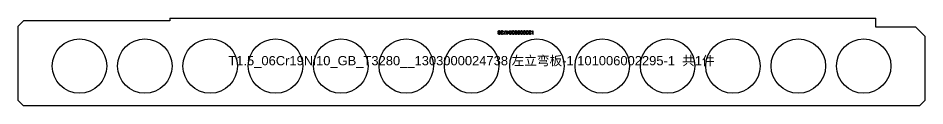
# Model space of a CAD drawing. Extents: x -16 to 22649, y -4599 to 814.
# Drawn here: x 128.1 to 627.6, y -3032.8 to -2984.3 of the extents above; entities that cross this region are included whole.
import ezdxf

# ---------------------------------------------------------------- set-up
doc = ezdxf.new("R2010")
doc.units = 0
doc.header["$MEASUREMENT"] = 0
doc.linetypes.add('CENTERX2', pattern=[20.32, 12.7, -2.54, 2.54, -2.54])
doc.layers.get('0').update_dxf_attribs({"linetype": 'CONTINUOUS'})
for name, color, linetype in [('1', 6, 'CENTERX2'), ('S1', 7, 'CONTINUOUS'), ('SLD-0', 7, 'CONTINUOUS')]:
    doc.layers.add(name, color=color, linetype=linetype)
doc.styles.get("Standard").update_dxf_attribs({"font": 'arial.ttf'})

# ---------------------------------------------------------------- blocks, each defined once
blk = doc.blocks.new('1303000024738_左立弯板-1_10100')
at = {"layer": '1', "color": 6, "linetype": 'CONTINUOUS', "flags": 128}
for points in [[(14.97, 16.16), (14.92, 16.19), (14.88, 16.22), (14.84, 16.24), (14.8, 16.27), (14.76, 16.3), (14.73, 16.33), (14.7, 16.36), (14.68, 16.4), (14.66, 16.43), (14.64, 16.47), (14.62, 16.5), (14.61, 16.54), (14.6, 16.58), (14.59, 16.61), (14.59, 16.65), (14.59, 16.7), (14.59, 16.7), (14.59, 16.75), (14.6, 16.81), (14.61, 16.86), (14.62, 16.92), (14.64, 16.97), (14.67, 17.02), (14.7, 17.06), (14.74, 17.11), (14.74, 17.11), (14.79, 17.16), (14.84, 17.21), (14.9, 17.24), (14.96, 17.27), (15.03, 17.3), (15.11, 17.32), (15.18, 17.33), (15.27, 17.33), (15.27, 17.33), (15.35, 17.33), (15.42, 17.32), (15.49, 17.3), (15.56, 17.28), (15.62, 17.25), (15.68, 17.22), (15.73, 17.18), (15.77, 17.14), (15.81, 17.09), (15.85, 17.04), (15.88, 16.99), (15.9, 16.93), (15.92, 16.88), (15.93, 16.83), (15.94, 16.77), (15.94, 16.71), (15.94, 16.71), (15.94, 16.67), (15.94, 16.63), (15.93, 16.59), (15.92, 16.55), (15.91, 16.51), (15.89, 16.48), (15.87, 16.44), (15.85, 16.41), (15.83, 16.37), (15.8, 16.34), (15.77, 16.31), (15.73, 16.28), (15.69, 16.25), (15.65, 16.22), (15.6, 16.19), (15.55, 16.16), (15.55, 16.16), (15.62, 16.12), (15.68, 16.08), (15.73, 16.03), (15.77, 15.98), (15.8, 15.92), (15.82, 15.86), (15.84, 15.8), (15.84, 15.74), (15.84, 15.74), (15.84, 15.68), (15.82, 15.61), (15.8, 15.55), (15.76, 15.49), (15.72, 15.43), (15.67, 15.38), (15.62, 15.34), (15.55, 15.3), (15.48, 15.27), (15.41, 15.24), (15.33, 15.23), (15.26, 15.23), (15.26, 15.23), (15.18, 15.23), (15.11, 15.24), (15.04, 15.27), (14.97, 15.3), (14.91, 15.34), (14.85, 15.38), (14.8, 15.43), (14.76, 15.49), (14.73, 15.55), (14.71, 15.61), (14.69, 15.68), (14.69, 15.75), (14.69, 15.75), (14.69, 15.81), (14.71, 15.87), (14.73, 15.93), (14.76, 15.98), (14.8, 16.03), (14.85, 16.08), (14.91, 16.12), (14.97, 16.16)], [(15.25, 16.28), (15.31, 16.28), (15.36, 16.29), (15.41, 16.3), (15.45, 16.31), (15.5, 16.33), (15.54, 16.35), (15.58, 16.38), (15.62, 16.41), (15.65, 16.44), (15.68, 16.48), (15.71, 16.52), (15.73, 16.55), (15.74, 16.59), (15.76, 16.63), (15.76, 16.67), (15.76, 16.72), (15.76, 16.72), (15.76, 16.77), (15.75, 16.82), (15.73, 16.87), (15.7, 16.92), (15.67, 16.97), (15.63, 17.01), (15.58, 17.04), (15.53, 17.07), (15.47, 17.09), (15.41, 17.11), (15.34, 17.12), (15.27, 17.12), (15.27, 17.12), (15.21, 17.12), (15.16, 17.12), (15.11, 17.11), (15.06, 17.09), (15.02, 17.07), (14.97, 17.05), (14.94, 17.03), (14.9, 17), (14.87, 16.96), (14.84, 16.93), (14.82, 16.89), (14.8, 16.86), (14.78, 16.82), (14.77, 16.78), (14.77, 16.74), (14.76, 16.7), (14.76, 16.7), (14.77, 16.66), (14.77, 16.62), (14.79, 16.58), (14.8, 16.54), (14.82, 16.51), (14.85, 16.47), (14.87, 16.44), (14.91, 16.41), (14.95, 16.38), (14.98, 16.35), (15.02, 16.33), (15.07, 16.31), (15.11, 16.3), (15.16, 16.29), (15.2, 16.28), (15.25, 16.28)], [(15.27, 15.43), (15.31, 15.43), (15.35, 15.44), (15.39, 15.44), (15.42, 15.45), (15.46, 15.47), (15.49, 15.48), (15.52, 15.5), (15.55, 15.52), (15.58, 15.55), (15.6, 15.57), (15.62, 15.6), (15.63, 15.62), (15.65, 15.65), (15.66, 15.68), (15.66, 15.71), (15.66, 15.74), (15.66, 15.74), (15.66, 15.77), (15.65, 15.8), (15.65, 15.83), (15.63, 15.86), (15.62, 15.89), (15.59, 15.92), (15.57, 15.94), (15.54, 15.97), (15.51, 15.99), (15.48, 16.02), (15.44, 16.03), (15.41, 16.05), (15.37, 16.06), (15.34, 16.07), (15.3, 16.07), (15.26, 16.07), (15.26, 16.07), (15.21, 16.07), (15.16, 16.06), (15.11, 16.05), (15.06, 16.03), (15.02, 16), (14.98, 15.97), (14.95, 15.94), (14.92, 15.9), (14.9, 15.86), (14.88, 15.82), (14.87, 15.78), (14.87, 15.74), (14.87, 15.74), (14.87, 15.71), (14.87, 15.68), (14.88, 15.66), (14.89, 15.63), (14.91, 15.6), (14.92, 15.58), (14.95, 15.55), (14.97, 15.53), (15, 15.51), (15.03, 15.49), (15.06, 15.47), (15.09, 15.46), (15.13, 15.45), (15.17, 15.44), (15.22, 15.43), (15.27, 15.43)], [(17.23, 15.74), (17.41, 15.74), (17.41, 15.74), (17.39, 15.68), (17.37, 15.62), (17.35, 15.57), (17.32, 15.52), (17.3, 15.48), (17.26, 15.43), (17.23, 15.39), (17.19, 15.36), (17.15, 15.33), (17.11, 15.3), (17.06, 15.28), (17.01, 15.26), (16.97, 15.25), (16.92, 15.24), (16.86, 15.23), (16.81, 15.23), (16.81, 15.23), (16.73, 15.23), (16.66, 15.24), (16.58, 15.27), (16.51, 15.3), (16.45, 15.34), (16.39, 15.38), (16.34, 15.43), (16.3, 15.49), (16.27, 15.55), (16.25, 15.62), (16.23, 15.68), (16.23, 15.75), (16.23, 15.75), (16.23, 15.81), (16.24, 15.87), (16.26, 15.93), (16.29, 15.98), (16.32, 16.03), (16.36, 16.08), (16.41, 16.12), (16.46, 16.16), (16.46, 16.16), (16.4, 16.19), (16.34, 16.23), (16.29, 16.28), (16.24, 16.33), (16.24, 16.33), (16.22, 16.37), (16.19, 16.41), (16.17, 16.45), (16.15, 16.5), (16.14, 16.54), (16.13, 16.59), (16.13, 16.64), (16.12, 16.68), (16.12, 16.68), (16.13, 16.77), (16.15, 16.85), (16.18, 16.93), (16.22, 17.01), (16.26, 17.08), (16.32, 17.14), (16.39, 17.2), (16.46, 17.25), (16.54, 17.28), (16.63, 17.31), (16.72, 17.32), (16.82, 17.33), (16.82, 17.33), (16.88, 17.33), (16.94, 17.32), (17, 17.31), (17.06, 17.29), (17.11, 17.27), (17.16, 17.25), (17.21, 17.21), (17.25, 17.18), (17.3, 17.14), (17.33, 17.1), (17.37, 17.05), (17.4, 16.99), (17.43, 16.94), (17.45, 16.88), (17.47, 16.81), (17.48, 16.74), (17.48, 16.74), (17.3, 16.74), (17.3, 16.74), (17.29, 16.79), (17.27, 16.83), (17.26, 16.87), (17.24, 16.9), (17.22, 16.94), (17.19, 16.97), (17.17, 16.99), (17.15, 17.02), (17.15, 17.02), (17.11, 17.04), (17.08, 17.06), (17.04, 17.08), (17, 17.1), (16.95, 17.11), (16.91, 17.12), (16.86, 17.12), (16.81, 17.12), (16.81, 17.12), (16.76, 17.12), (16.7, 17.12), (16.65, 17.11), (16.61, 17.09), (16.56, 17.07), (16.52, 17.05), (16.48, 17.03), (16.44, 17), (16.41, 16.97), (16.38, 16.93), (16.36, 16.9), (16.34, 16.86), (16.32, 16.82), (16.31, 16.78), (16.31, 16.74), (16.3, 16.7), (16.3, 16.7), (16.31, 16.65), (16.32, 16.59), (16.34, 16.54), (16.37, 16.49), (16.41, 16.44), (16.45, 16.4), (16.5, 16.37), (16.56, 16.34), (16.59, 16.33), (16.62, 16.32), (16.66, 16.31), (16.71, 16.3), (16.75, 16.29), (16.8, 16.29), (16.86, 16.28), (16.92, 16.28), (16.92, 16.28), (16.92, 16.07), (16.92, 16.07), (16.84, 16.07), (16.77, 16.06), (16.71, 16.05), (16.64, 16.03), (16.59, 16), (16.54, 15.97), (16.49, 15.94), (16.46, 15.91), (16.44, 15.87), (16.42, 15.83), (16.41, 15.79), (16.41, 15.75), (16.41, 15.75), (16.41, 15.71), (16.41, 15.68), (16.42, 15.65), (16.43, 15.63), (16.45, 15.6), (16.47, 15.57), (16.49, 15.55), (16.52, 15.53), (16.55, 15.5), (16.58, 15.48), (16.61, 15.47), (16.65, 15.46), (16.69, 15.45), (16.72, 15.44), (16.77, 15.43), (16.81, 15.43), (16.81, 15.43), (16.88, 15.44), (16.94, 15.45), (17, 15.47), (17.05, 15.5), (17.08, 15.52), (17.1, 15.54), (17.13, 15.57), (17.15, 15.6), (17.17, 15.63), (17.19, 15.66), (17.21, 15.7), (17.23, 15.74)], [(18.89, 15.28), (17.66, 15.28), (17.66, 15.28), (18.71, 17.33), (18.71, 17.33), (18.87, 17.24), (18.87, 17.24), (17.97, 15.48), (17.97, 15.48), (18.89, 15.48), (18.89, 15.48), (18.89, 15.28)], [(19.47, 15.23), (19.43, 15.23), (19.43, 15.23), (19.43, 16.61), (19.43, 16.61), (19.2, 16.61), (19.2, 16.61), (19.2, 16.82), (19.2, 16.82), (19.43, 16.82), (19.43, 16.82), (19.43, 17.28), (19.43, 17.28), (19.61, 17.28), (19.61, 17.28), (19.61, 16.82), (19.61, 16.82), (20.56, 16.82), (20.56, 16.82), (19.47, 15.23)], [(19.61, 16.61), (19.61, 15.74), (19.61, 15.74), (20.21, 16.61), (20.21, 16.61), (19.61, 16.61)], [(21.84, 15.89), (22.02, 15.89), (22.02, 15.89), (22.02, 15.82), (22.01, 15.75), (21.99, 15.69), (21.97, 15.63), (21.94, 15.57), (21.91, 15.51), (21.87, 15.46), (21.83, 15.41), (21.78, 15.37), (21.73, 15.33), (21.68, 15.3), (21.62, 15.27), (21.56, 15.25), (21.5, 15.24), (21.44, 15.23), (21.37, 15.23), (21.37, 15.23), (21.3, 15.23), (21.24, 15.24), (21.18, 15.25), (21.12, 15.27), (21.07, 15.3), (21.02, 15.33), (20.98, 15.36), (20.93, 15.4), (20.89, 15.45), (20.86, 15.5), (20.83, 15.55), (20.81, 15.6), (20.79, 15.65), (20.78, 15.71), (20.77, 15.76), (20.76, 15.82), (20.76, 15.82), (20.77, 15.9), (20.79, 15.99), (20.81, 16.06), (20.85, 16.14), (20.87, 16.18), (20.9, 16.22), (20.93, 16.26), (20.97, 16.31), (21.01, 16.36), (21.06, 16.42), (21.11, 16.48), (21.17, 16.54), (21.17, 16.54), (21.67, 17.07), (21.67, 17.07), (20.74, 17.07), (20.74, 17.07), (20.74, 17.28), (20.74, 17.28), (22.1, 17.28), (22.1, 17.28), (21.32, 16.45), (21.32, 16.45), (21.27, 16.39), (21.21, 16.34), (21.17, 16.28), (21.13, 16.24), (21.09, 16.19), (21.06, 16.15), (21.04, 16.12), (21.02, 16.09), (20.98, 16.03), (20.96, 15.97), (20.95, 15.9), (20.94, 15.84), (20.94, 15.84), (20.95, 15.8), (20.95, 15.76), (20.96, 15.72), (20.98, 15.68), (20.99, 15.65), (21.02, 15.61), (21.04, 15.58), (21.07, 15.55), (21.1, 15.52), (21.14, 15.5), (21.17, 15.48), (21.21, 15.46), (21.25, 15.45), (21.29, 15.44), (21.33, 15.43), (21.38, 15.43), (21.38, 15.43), (21.43, 15.43), (21.47, 15.44), (21.51, 15.45), (21.55, 15.46), (21.59, 15.48), (21.63, 15.5), (21.66, 15.52), (21.7, 15.55), (21.73, 15.58), (21.75, 15.62), (21.78, 15.66), (21.8, 15.7), (21.81, 15.74), (21.83, 15.79), (21.84, 15.84), (21.84, 15.89)], [(23.64, 16.28), (23.64, 16.18), (23.63, 16.09), (23.62, 16.01), (23.62, 15.93), (23.6, 15.85), (23.59, 15.79), (23.57, 15.72), (23.55, 15.67), (23.53, 15.61), (23.51, 15.56), (23.48, 15.52), (23.45, 15.48), (23.42, 15.44), (23.39, 15.4), (23.35, 15.37), (23.31, 15.34), (23.27, 15.31), (23.23, 15.29), (23.19, 15.27), (23.15, 15.25), (23.11, 15.24), (23.06, 15.23), (23.02, 15.23), (22.97, 15.23), (22.97, 15.23), (22.92, 15.23), (22.87, 15.23), (22.83, 15.24), (22.78, 15.25), (22.74, 15.27), (22.7, 15.29), (22.66, 15.31), (22.62, 15.34), (22.58, 15.37), (22.54, 15.4), (22.51, 15.44), (22.48, 15.48), (22.45, 15.52), (22.42, 15.57), (22.39, 15.62), (22.37, 15.68), (22.35, 15.73), (22.33, 15.8), (22.31, 15.87), (22.3, 15.94), (22.29, 16.02), (22.28, 16.1), (22.28, 16.19), (22.28, 16.28), (22.28, 16.28), (22.28, 16.37), (22.28, 16.46), (22.29, 16.54), (22.3, 16.62), (22.31, 16.69), (22.33, 16.76), (22.35, 16.82), (22.37, 16.88), (22.39, 16.93), (22.42, 16.98), (22.44, 17.03), (22.47, 17.07), (22.51, 17.12), (22.54, 17.15), (22.58, 17.19), (22.62, 17.22), (22.66, 17.24), (22.7, 17.27), (22.74, 17.28), (22.78, 17.3), (22.83, 17.31), (22.87, 17.32), (22.92, 17.33), (22.97, 17.33), (22.97, 17.33), (23.02, 17.33), (23.06, 17.32), (23.11, 17.31), (23.15, 17.3), (23.19, 17.29), (23.23, 17.27), (23.27, 17.24), (23.31, 17.22), (23.35, 17.19), (23.38, 17.16), (23.42, 17.12), (23.45, 17.08), (23.48, 17.04), (23.5, 16.99), (23.53, 16.94), (23.55, 16.89), (23.57, 16.83), (23.59, 16.77), (23.6, 16.7), (23.62, 16.63), (23.62, 16.55), (23.63, 16.46), (23.64, 16.37), (23.64, 16.28)], [(23.46, 16.28), (23.46, 16.36), (23.45, 16.43), (23.45, 16.5), (23.44, 16.57), (23.43, 16.63), (23.42, 16.68), (23.41, 16.73), (23.4, 16.78), (23.38, 16.82), (23.36, 16.86), (23.34, 16.89), (23.32, 16.93), (23.3, 16.96), (23.27, 16.99), (23.24, 17.01), (23.22, 17.04), (23.15, 17.07), (23.09, 17.1), (23.03, 17.12), (22.96, 17.12), (22.96, 17.12), (22.9, 17.12), (22.83, 17.1), (22.77, 17.08), (22.71, 17.04), (22.68, 17.02), (22.66, 16.99), (22.63, 16.96), (22.61, 16.93), (22.59, 16.9), (22.57, 16.86), (22.55, 16.82), (22.53, 16.78), (22.53, 16.78), (22.52, 16.73), (22.5, 16.67), (22.49, 16.61), (22.48, 16.55), (22.47, 16.49), (22.46, 16.42), (22.46, 16.35), (22.46, 16.28), (22.46, 16.28), (22.46, 16.21), (22.46, 16.14), (22.47, 16.07), (22.47, 16.01), (22.48, 15.95), (22.49, 15.9), (22.51, 15.84), (22.52, 15.79), (22.54, 15.75), (22.56, 15.71), (22.58, 15.67), (22.6, 15.63), (22.63, 15.6), (22.65, 15.57), (22.68, 15.54), (22.71, 15.52), (22.77, 15.48), (22.83, 15.45), (22.9, 15.44), (22.96, 15.43), (22.96, 15.43), (23.03, 15.44), (23.09, 15.45), (23.15, 15.48), (23.22, 15.52), (23.24, 15.54), (23.27, 15.57), (23.3, 15.6), (23.32, 15.63), (23.34, 15.66), (23.36, 15.7), (23.38, 15.73), (23.4, 15.78), (23.41, 15.82), (23.42, 15.87), (23.43, 15.93), (23.44, 15.99), (23.45, 16.05), (23.45, 16.12), (23.46, 16.2), (23.46, 16.28)], [(25.18, 16.28), (25.17, 16.18), (25.17, 16.09), (25.16, 16.01), (25.15, 15.93), (25.14, 15.85), (25.13, 15.79), (25.11, 15.72), (25.09, 15.67), (25.07, 15.61), (25.04, 15.56), (25.02, 15.52), (24.99, 15.48), (24.96, 15.44), (24.92, 15.4), (24.89, 15.37), (24.85, 15.34), (24.81, 15.31), (24.77, 15.29), (24.73, 15.27), (24.69, 15.25), (24.64, 15.24), (24.6, 15.23), (24.55, 15.23), (24.51, 15.23), (24.51, 15.23), (24.46, 15.23), (24.41, 15.23), (24.37, 15.24), (24.32, 15.25), (24.28, 15.27), (24.24, 15.29), (24.2, 15.31), (24.16, 15.34), (24.12, 15.37), (24.08, 15.4), (24.05, 15.44), (24.02, 15.48), (23.99, 15.52), (23.96, 15.57), (23.93, 15.62), (23.91, 15.68), (23.89, 15.73), (23.87, 15.8), (23.85, 15.87), (23.84, 15.94), (23.83, 16.02), (23.82, 16.1), (23.82, 16.19), (23.82, 16.28), (23.82, 16.28), (23.82, 16.37), (23.82, 16.46), (23.83, 16.54), (23.84, 16.62), (23.85, 16.69), (23.87, 16.76), (23.89, 16.82), (23.91, 16.88), (23.93, 16.93), (23.96, 16.98), (23.98, 17.03), (24.01, 17.07), (24.05, 17.12), (24.08, 17.15), (24.12, 17.19), (24.15, 17.22), (24.19, 17.24), (24.24, 17.27), (24.28, 17.28), (24.32, 17.3), (24.37, 17.31), (24.41, 17.32), (24.46, 17.33), (24.51, 17.33), (24.51, 17.33), (24.55, 17.33), (24.6, 17.32), (24.64, 17.31), (24.69, 17.3), (24.73, 17.29), (24.77, 17.27), (24.81, 17.24), (24.85, 17.22), (24.89, 17.19), (24.92, 17.16), (24.96, 17.12), (24.99, 17.08), (25.02, 17.04), (25.04, 16.99), (25.07, 16.94), (25.09, 16.89), (25.11, 16.83), (25.13, 16.77), (25.14, 16.7), (25.15, 16.63), (25.16, 16.55), (25.17, 16.46), (25.17, 16.37), (25.18, 16.28)], [(25, 16.28), (24.99, 16.36), (24.99, 16.43), (24.99, 16.5), (24.98, 16.57), (24.97, 16.63), (24.96, 16.68), (24.95, 16.73), (24.93, 16.78), (24.92, 16.82), (24.9, 16.86), (24.88, 16.89), (24.86, 16.93), (24.84, 16.96), (24.81, 16.99), (24.78, 17.01), (24.75, 17.04), (24.69, 17.07), (24.63, 17.1), (24.57, 17.12), (24.5, 17.12), (24.5, 17.12), (24.43, 17.12), (24.37, 17.1), (24.31, 17.08), (24.25, 17.04), (24.22, 17.02), (24.19, 16.99), (24.17, 16.96), (24.15, 16.93), (24.12, 16.9), (24.11, 16.86), (24.09, 16.82), (24.07, 16.78), (24.07, 16.78), (24.05, 16.73), (24.04, 16.67), (24.03, 16.61), (24.01, 16.55), (24.01, 16.49), (24, 16.42), (24, 16.35), (24, 16.28), (24, 16.28), (24, 16.21), (24, 16.14), (24.01, 16.07), (24.01, 16.01), (24.02, 15.95), (24.03, 15.9), (24.05, 15.84), (24.06, 15.79), (24.08, 15.75), (24.1, 15.71), (24.12, 15.67), (24.14, 15.63), (24.17, 15.6), (24.19, 15.57), (24.22, 15.54), (24.25, 15.52), (24.31, 15.48), (24.37, 15.45), (24.44, 15.44), (24.5, 15.43), (24.5, 15.43), (24.57, 15.44), (24.63, 15.45), (24.69, 15.48), (24.75, 15.52), (24.78, 15.54), (24.81, 15.57), (24.83, 15.6), (24.86, 15.63), (24.88, 15.66), (24.9, 15.7), (24.92, 15.73), (24.93, 15.78), (24.95, 15.82), (24.96, 15.87), (24.97, 15.93), (24.98, 15.99), (24.99, 16.05), (24.99, 16.12), (24.99, 16.2), (25, 16.28)], [(26.71, 16.28), (26.71, 16.18), (26.71, 16.09), (26.7, 16.01), (26.69, 15.93), (26.68, 15.85), (26.67, 15.79), (26.65, 15.72), (26.63, 15.67), (26.61, 15.61), (26.58, 15.56), (26.56, 15.52), (26.53, 15.48), (26.5, 15.44), (26.46, 15.4), (26.43, 15.37), (26.39, 15.34), (26.35, 15.31), (26.31, 15.29), (26.27, 15.27), (26.23, 15.25), (26.18, 15.24), (26.14, 15.23), (26.09, 15.23), (26.05, 15.23), (26.05, 15.23), (26, 15.23), (25.95, 15.23), (25.91, 15.24), (25.86, 15.25), (25.82, 15.27), (25.78, 15.29), (25.73, 15.31), (25.69, 15.34), (25.66, 15.37), (25.62, 15.4), (25.59, 15.44), (25.55, 15.48), (25.52, 15.52), (25.5, 15.57), (25.47, 15.62), (25.45, 15.68), (25.42, 15.73), (25.41, 15.8), (25.39, 15.87), (25.38, 15.94), (25.37, 16.02), (25.36, 16.1), (25.36, 16.19), (25.35, 16.28), (25.35, 16.28), (25.36, 16.37), (25.36, 16.46), (25.37, 16.54), (25.38, 16.62), (25.39, 16.69), (25.41, 16.76), (25.42, 16.82), (25.44, 16.88), (25.47, 16.93), (25.49, 16.98), (25.52, 17.03), (25.55, 17.07), (25.58, 17.12), (25.62, 17.15), (25.65, 17.19), (25.69, 17.22), (25.73, 17.24), (25.77, 17.27), (25.82, 17.28), (25.86, 17.3), (25.9, 17.31), (25.95, 17.32), (26, 17.33), (26.05, 17.33), (26.05, 17.33), (26.09, 17.33), (26.14, 17.32), (26.18, 17.31), (26.23, 17.3), (26.27, 17.29), (26.31, 17.27), (26.35, 17.24), (26.39, 17.22), (26.43, 17.19), (26.46, 17.16), (26.49, 17.12), (26.53, 17.08), (26.55, 17.04), (26.58, 16.99), (26.61, 16.94), (26.63, 16.89), (26.65, 16.83), (26.67, 16.77), (26.68, 16.7), (26.69, 16.63), (26.7, 16.55), (26.71, 16.46), (26.71, 16.37), (26.71, 16.28)], [(26.53, 16.28), (26.53, 16.36), (26.53, 16.43), (26.53, 16.5), (26.52, 16.57), (26.51, 16.63), (26.5, 16.68), (26.49, 16.73), (26.47, 16.78), (26.46, 16.82), (26.44, 16.86), (26.42, 16.89), (26.4, 16.93), (26.37, 16.96), (26.35, 16.99), (26.32, 17.01), (26.29, 17.04), (26.23, 17.07), (26.17, 17.1), (26.1, 17.12), (26.04, 17.12), (26.04, 17.12), (25.97, 17.12), (25.91, 17.1), (25.85, 17.08), (25.79, 17.04), (25.76, 17.02), (25.73, 16.99), (25.71, 16.96), (25.68, 16.93), (25.66, 16.9), (25.64, 16.86), (25.63, 16.82), (25.61, 16.78), (25.61, 16.78), (25.59, 16.73), (25.58, 16.67), (25.56, 16.61), (25.55, 16.55), (25.55, 16.49), (25.54, 16.42), (25.54, 16.35), (25.53, 16.28), (25.53, 16.28), (25.54, 16.21), (25.54, 16.14), (25.54, 16.07), (25.55, 16.01), (25.56, 15.95), (25.57, 15.9), (25.59, 15.84), (25.6, 15.79), (25.62, 15.75), (25.64, 15.71), (25.66, 15.67), (25.68, 15.63), (25.71, 15.6), (25.73, 15.57), (25.76, 15.54), (25.79, 15.52), (25.85, 15.48), (25.91, 15.45), (25.97, 15.44), (26.04, 15.43), (26.04, 15.43), (26.11, 15.44), (26.17, 15.45), (26.23, 15.48), (26.29, 15.52), (26.32, 15.54), (26.35, 15.57), (26.37, 15.6), (26.4, 15.63), (26.42, 15.66), (26.44, 15.7), (26.46, 15.73), (26.47, 15.78), (26.49, 15.82), (26.5, 15.87), (26.51, 15.93), (26.52, 15.99), (26.53, 16.05), (26.53, 16.12), (26.53, 16.2), (26.53, 16.28)], [(28.25, 16.28), (28.25, 16.18), (28.25, 16.09), (28.24, 16.01), (28.23, 15.93), (28.22, 15.85), (28.2, 15.79), (28.19, 15.72), (28.17, 15.67), (28.15, 15.61), (28.12, 15.56), (28.09, 15.52), (28.07, 15.48), (28.03, 15.44), (28, 15.4), (27.97, 15.37), (27.93, 15.34), (27.89, 15.31), (27.85, 15.29), (27.81, 15.27), (27.76, 15.25), (27.72, 15.24), (27.68, 15.23), (27.63, 15.23), (27.58, 15.23), (27.58, 15.23), (27.54, 15.23), (27.49, 15.23), (27.44, 15.24), (27.4, 15.25), (27.36, 15.27), (27.31, 15.29), (27.27, 15.31), (27.23, 15.34), (27.19, 15.37), (27.16, 15.4), (27.12, 15.44), (27.09, 15.48), (27.06, 15.52), (27.03, 15.57), (27.01, 15.62), (26.98, 15.68), (26.96, 15.73), (26.94, 15.8), (26.93, 15.87), (26.92, 15.94), (26.91, 16.02), (26.9, 16.1), (26.89, 16.19), (26.89, 16.28), (26.89, 16.28), (26.89, 16.37), (26.9, 16.46), (26.91, 16.54), (26.92, 16.62), (26.93, 16.69), (26.94, 16.76), (26.96, 16.82), (26.98, 16.88), (27.01, 16.93), (27.03, 16.98), (27.06, 17.03), (27.09, 17.07), (27.12, 17.12), (27.16, 17.15), (27.19, 17.19), (27.23, 17.22), (27.27, 17.24), (27.31, 17.27), (27.36, 17.28), (27.4, 17.3), (27.44, 17.31), (27.49, 17.32), (27.54, 17.33), (27.58, 17.33), (27.58, 17.33), (27.63, 17.33), (27.68, 17.32), (27.72, 17.31), (27.76, 17.3), (27.81, 17.29), (27.85, 17.27), (27.89, 17.24), (27.93, 17.22), (27.96, 17.19), (28, 17.16), (28.03, 17.12), (28.06, 17.08), (28.09, 17.04), (28.12, 16.99), (28.14, 16.94), (28.17, 16.89), (28.19, 16.83), (28.2, 16.77), (28.22, 16.7), (28.23, 16.63), (28.24, 16.55), (28.25, 16.46), (28.25, 16.37), (28.25, 16.28)], [(28.07, 16.28), (28.07, 16.36), (28.07, 16.43), (28.06, 16.5), (28.06, 16.57), (28.05, 16.63), (28.04, 16.68), (28.03, 16.73), (28.01, 16.78), (27.99, 16.82), (27.98, 16.86), (27.96, 16.89), (27.94, 16.93), (27.91, 16.96), (27.89, 16.99), (27.86, 17.01), (27.83, 17.04), (27.77, 17.07), (27.71, 17.1), (27.64, 17.12), (27.58, 17.12), (27.58, 17.12), (27.51, 17.12), (27.45, 17.1), (27.39, 17.08), (27.33, 17.04), (27.3, 17.02), (27.27, 16.99), (27.25, 16.96), (27.22, 16.93), (27.2, 16.9), (27.18, 16.86), (27.16, 16.82), (27.15, 16.78), (27.15, 16.78), (27.13, 16.73), (27.12, 16.67), (27.1, 16.61), (27.09, 16.55), (27.08, 16.49), (27.08, 16.42), (27.07, 16.35), (27.07, 16.28), (27.07, 16.28), (27.07, 16.21), (27.08, 16.14), (27.08, 16.07), (27.09, 16.01), (27.1, 15.95), (27.11, 15.9), (27.12, 15.84), (27.14, 15.79), (27.16, 15.75), (27.18, 15.71), (27.2, 15.67), (27.22, 15.63), (27.24, 15.6), (27.27, 15.57), (27.3, 15.54), (27.33, 15.52), (27.39, 15.48), (27.45, 15.45), (27.51, 15.44), (27.58, 15.43), (27.58, 15.43), (27.64, 15.44), (27.71, 15.45), (27.77, 15.48), (27.83, 15.52), (27.86, 15.54), (27.89, 15.57), (27.91, 15.6), (27.93, 15.63), (27.96, 15.66), (27.98, 15.7), (27.99, 15.73), (28.01, 15.78), (28.03, 15.82), (28.04, 15.87), (28.05, 15.93), (28.06, 15.99), (28.06, 16.05), (28.07, 16.12), (28.07, 16.2), (28.07, 16.28)], [(29.53, 15.74), (29.71, 15.74), (29.71, 15.74), (29.7, 15.68), (29.68, 15.62), (29.66, 15.57), (29.63, 15.52), (29.6, 15.48), (29.57, 15.43), (29.54, 15.39), (29.5, 15.36), (29.46, 15.33), (29.41, 15.3), (29.37, 15.28), (29.32, 15.26), (29.27, 15.25), (29.22, 15.24), (29.17, 15.23), (29.12, 15.23), (29.12, 15.23), (29.04, 15.23), (28.96, 15.24), (28.89, 15.27), (28.82, 15.3), (28.76, 15.34), (28.7, 15.38), (28.65, 15.43), (28.61, 15.49), (28.58, 15.55), (28.55, 15.62), (28.54, 15.68), (28.53, 15.75), (28.53, 15.75), (28.54, 15.81), (28.55, 15.87), (28.57, 15.93), (28.59, 15.98), (28.63, 16.03), (28.67, 16.08), (28.71, 16.12), (28.77, 16.16), (28.77, 16.16), (28.7, 16.19), (28.65, 16.23), (28.6, 16.28), (28.55, 16.33), (28.55, 16.33), (28.52, 16.37), (28.5, 16.41), (28.48, 16.45), (28.46, 16.5), (28.45, 16.54), (28.44, 16.59), (28.43, 16.64), (28.43, 16.68), (28.43, 16.68), (28.44, 16.77), (28.45, 16.85), (28.48, 16.93), (28.52, 17.01), (28.57, 17.08), (28.63, 17.14), (28.7, 17.2), (28.77, 17.25), (28.85, 17.28), (28.94, 17.31), (29.03, 17.32), (29.12, 17.33), (29.12, 17.33), (29.19, 17.33), (29.25, 17.32), (29.31, 17.31), (29.36, 17.29), (29.42, 17.27), (29.47, 17.25), (29.52, 17.21), (29.56, 17.18), (29.6, 17.14), (29.64, 17.1), (29.68, 17.05), (29.71, 16.99), (29.73, 16.94), (29.76, 16.88), (29.78, 16.81), (29.79, 16.74), (29.79, 16.74), (29.61, 16.74), (29.61, 16.74), (29.6, 16.79), (29.58, 16.83), (29.56, 16.87), (29.54, 16.9), (29.52, 16.94), (29.5, 16.97), (29.48, 16.99), (29.45, 17.02), (29.45, 17.02), (29.42, 17.04), (29.38, 17.06), (29.35, 17.08), (29.31, 17.1), (29.26, 17.11), (29.22, 17.12), (29.17, 17.12), (29.12, 17.12), (29.12, 17.12), (29.06, 17.12), (29.01, 17.12), (28.96, 17.11), (28.91, 17.09), (28.87, 17.07), (28.83, 17.05), (28.79, 17.03), (28.75, 17), (28.72, 16.97), (28.69, 16.93), (28.67, 16.9), (28.65, 16.86), (28.63, 16.82), (28.62, 16.78), (28.61, 16.74), (28.61, 16.7), (28.61, 16.7), (28.62, 16.65), (28.63, 16.59), (28.65, 16.54), (28.68, 16.49), (28.72, 16.44), (28.76, 16.4), (28.81, 16.37), (28.87, 16.34), (28.9, 16.33), (28.93, 16.32), (28.97, 16.31), (29.01, 16.3), (29.06, 16.29), (29.11, 16.29), (29.17, 16.28), (29.23, 16.28), (29.23, 16.28), (29.23, 16.07), (29.23, 16.07), (29.15, 16.07), (29.08, 16.06), (29.01, 16.05), (28.95, 16.03), (28.89, 16), (28.84, 15.97), (28.8, 15.94), (28.77, 15.91), (28.75, 15.87), (28.73, 15.83), (28.72, 15.79), (28.71, 15.75), (28.71, 15.75), (28.72, 15.71), (28.72, 15.68), (28.73, 15.65), (28.74, 15.63), (28.76, 15.6), (28.78, 15.57), (28.8, 15.55), (28.83, 15.53), (28.86, 15.5), (28.89, 15.48), (28.92, 15.47), (28.96, 15.46), (28.99, 15.45), (29.03, 15.44), (29.07, 15.43), (29.12, 15.43), (29.12, 15.43), (29.18, 15.44), (29.25, 15.45), (29.31, 15.47), (29.36, 15.5), (29.39, 15.52), (29.41, 15.54), (29.43, 15.57), (29.45, 15.6), (29.48, 15.63), (29.5, 15.66), (29.52, 15.7), (29.53, 15.74)], [(31.33, 16.28), (31.33, 16.18), (31.32, 16.09), (31.32, 16.01), (31.31, 15.93), (31.3, 15.85), (31.28, 15.79), (31.26, 15.72), (31.24, 15.67), (31.22, 15.61), (31.2, 15.56), (31.17, 15.52), (31.14, 15.48), (31.11, 15.44), (31.08, 15.4), (31.04, 15.37), (31.01, 15.34), (30.97, 15.31), (30.93, 15.29), (30.88, 15.27), (30.84, 15.25), (30.8, 15.24), (30.75, 15.23), (30.71, 15.23), (30.66, 15.23), (30.66, 15.23), (30.61, 15.23), (30.57, 15.23), (30.52, 15.24), (30.48, 15.25), (30.43, 15.27), (30.39, 15.29), (30.35, 15.31), (30.31, 15.34), (30.27, 15.37), (30.24, 15.4), (30.2, 15.44), (30.17, 15.48), (30.14, 15.52), (30.11, 15.57), (30.09, 15.62), (30.06, 15.68), (30.04, 15.73), (30.02, 15.8), (30.01, 15.87), (29.99, 15.94), (29.98, 16.02), (29.98, 16.1), (29.97, 16.19), (29.97, 16.28), (29.97, 16.28), (29.97, 16.37), (29.98, 16.46), (29.98, 16.54), (29.99, 16.62), (30.01, 16.69), (30.02, 16.76), (30.04, 16.82), (30.06, 16.88), (30.08, 16.93), (30.11, 16.98), (30.14, 17.03), (30.17, 17.07), (30.2, 17.12), (30.23, 17.15), (30.27, 17.19), (30.31, 17.22), (30.35, 17.24), (30.39, 17.27), (30.43, 17.28), (30.48, 17.3), (30.52, 17.31), (30.57, 17.32), (30.61, 17.33), (30.66, 17.33), (30.66, 17.33), (30.71, 17.33), (30.75, 17.32), (30.8, 17.31), (30.84, 17.3), (30.88, 17.29), (30.93, 17.27), (30.97, 17.24), (31, 17.22), (31.04, 17.19), (31.08, 17.16), (31.11, 17.12), (31.14, 17.08), (31.17, 17.04), (31.2, 16.99), (31.22, 16.94), (31.24, 16.89), (31.26, 16.83), (31.28, 16.77), (31.3, 16.7), (31.31, 16.63), (31.32, 16.55), (31.32, 16.46), (31.33, 16.37), (31.33, 16.28)], [(31.15, 16.28), (31.15, 16.36), (31.15, 16.43), (31.14, 16.5), (31.13, 16.57), (31.13, 16.63), (31.12, 16.68), (31.1, 16.73), (31.09, 16.78), (31.07, 16.82), (31.05, 16.86), (31.03, 16.89), (31.01, 16.93), (30.99, 16.96), (30.96, 16.99), (30.94, 17.01), (30.91, 17.04), (30.85, 17.07), (30.78, 17.1), (30.72, 17.12), (30.65, 17.12), (30.65, 17.12), (30.59, 17.12), (30.52, 17.1), (30.46, 17.08), (30.4, 17.04), (30.37, 17.02), (30.35, 16.99), (30.32, 16.96), (30.3, 16.93), (30.28, 16.9), (30.26, 16.86), (30.24, 16.82), (30.23, 16.78), (30.23, 16.78), (30.21, 16.73), (30.19, 16.67), (30.18, 16.61), (30.17, 16.55), (30.16, 16.49), (30.15, 16.42), (30.15, 16.35), (30.15, 16.28), (30.15, 16.28), (30.15, 16.21), (30.15, 16.14), (30.16, 16.07), (30.17, 16.01), (30.18, 15.95), (30.19, 15.9), (30.2, 15.84), (30.22, 15.79), (30.23, 15.75), (30.25, 15.71), (30.27, 15.67), (30.3, 15.63), (30.32, 15.6), (30.35, 15.57), (30.37, 15.54), (30.4, 15.52), (30.46, 15.48), (30.53, 15.45), (30.59, 15.44), (30.65, 15.43), (30.65, 15.43), (30.72, 15.44), (30.79, 15.45), (30.85, 15.48), (30.91, 15.52), (30.94, 15.54), (30.96, 15.57), (30.99, 15.6), (31.01, 15.63), (31.03, 15.66), (31.05, 15.7), (31.07, 15.73), (31.09, 15.78), (31.1, 15.82), (31.11, 15.87), (31.13, 15.93), (31.13, 15.99), (31.14, 16.05), (31.15, 16.12), (31.15, 16.2), (31.15, 16.28)], [(32.61, 15.74), (32.79, 15.74), (32.79, 15.74), (32.78, 15.68), (32.76, 15.62), (32.73, 15.57), (32.71, 15.52), (32.68, 15.48), (32.65, 15.43), (32.61, 15.39), (32.57, 15.36), (32.53, 15.33), (32.49, 15.3), (32.45, 15.28), (32.4, 15.26), (32.35, 15.25), (32.3, 15.24), (32.25, 15.23), (32.2, 15.23), (32.2, 15.23), (32.12, 15.23), (32.04, 15.24), (31.97, 15.27), (31.9, 15.3), (31.83, 15.34), (31.78, 15.38), (31.73, 15.43), (31.69, 15.49), (31.65, 15.55), (31.63, 15.62), (31.62, 15.68), (31.61, 15.75), (31.61, 15.75), (31.61, 15.81), (31.63, 15.87), (31.64, 15.93), (31.67, 15.98), (31.7, 16.03), (31.74, 16.08), (31.79, 16.12), (31.84, 16.16), (31.84, 16.16), (31.78, 16.19), (31.72, 16.23), (31.67, 16.28), (31.63, 16.33), (31.63, 16.33), (31.6, 16.37), (31.58, 16.41), (31.56, 16.45), (31.54, 16.5), (31.53, 16.54), (31.52, 16.59), (31.51, 16.64), (31.51, 16.68), (31.51, 16.68), (31.51, 16.77), (31.53, 16.85), (31.56, 16.93), (31.6, 17.01), (31.65, 17.08), (31.71, 17.14), (31.77, 17.2), (31.85, 17.25), (31.93, 17.28), (32.01, 17.31), (32.11, 17.32), (32.2, 17.33), (32.2, 17.33), (32.26, 17.33), (32.33, 17.32), (32.39, 17.31), (32.44, 17.29), (32.49, 17.27), (32.55, 17.25), (32.59, 17.21), (32.64, 17.18), (32.68, 17.14), (32.72, 17.1), (32.75, 17.05), (32.78, 16.99), (32.81, 16.94), (32.83, 16.88), (32.85, 16.81), (32.87, 16.74), (32.87, 16.74), (32.69, 16.74), (32.69, 16.74), (32.67, 16.79), (32.66, 16.83), (32.64, 16.87), (32.62, 16.9), (32.6, 16.94), (32.58, 16.97), (32.56, 16.99), (32.53, 17.02), (32.53, 17.02), (32.5, 17.04), (32.46, 17.06), (32.42, 17.08), (32.38, 17.1), (32.34, 17.11), (32.29, 17.12), (32.25, 17.12), (32.2, 17.12), (32.2, 17.12), (32.14, 17.12), (32.09, 17.12), (32.04, 17.11), (31.99, 17.09), (31.95, 17.07), (31.9, 17.05), (31.86, 17.03), (31.83, 17), (31.8, 16.97), (31.77, 16.93), (31.74, 16.9), (31.72, 16.86), (31.71, 16.82), (31.7, 16.78), (31.69, 16.74), (31.69, 16.7), (31.69, 16.7), (31.69, 16.65), (31.71, 16.59), (31.73, 16.54), (31.76, 16.49), (31.8, 16.44), (31.84, 16.4), (31.89, 16.37), (31.94, 16.34), (31.97, 16.33), (32.01, 16.32), (32.05, 16.31), (32.09, 16.3), (32.14, 16.29), (32.19, 16.29), (32.24, 16.28), (32.3, 16.28), (32.3, 16.28), (32.3, 16.07), (32.3, 16.07), (32.23, 16.07), (32.16, 16.06), (32.09, 16.05), (32.03, 16.03), (31.97, 16), (31.92, 15.97), (31.88, 15.94), (31.85, 15.91), (31.82, 15.87), (31.8, 15.83), (31.79, 15.79), (31.79, 15.75), (31.79, 15.75), (31.79, 15.71), (31.8, 15.68), (31.81, 15.65), (31.82, 15.63), (31.84, 15.6), (31.85, 15.57), (31.88, 15.55), (31.9, 15.53), (31.93, 15.5), (31.97, 15.48), (32, 15.47), (32.03, 15.46), (32.07, 15.45), (32.11, 15.44), (32.15, 15.43), (32.19, 15.43), (32.19, 15.43), (32.26, 15.44), (32.32, 15.45), (32.38, 15.47), (32.44, 15.5), (32.46, 15.52), (32.49, 15.54), (32.51, 15.57), (32.53, 15.6), (32.55, 15.63), (32.57, 15.66), (32.59, 15.7), (32.61, 15.74)], [(33.98, 15.28), (33.61, 15.28), (33.61, 15.28), (33.61, 17.28), (33.61, 17.28), (33.79, 17.28), (33.79, 17.28), (33.79, 15.48), (33.79, 15.48), (34.1, 15.48), (34.1, 15.48), (33.98, 15.28)]]:
    blk.add_lwpolyline(points, dxfattribs=at)
at = {"layer": 'SLD-0', "linetype": 'CONTINUOUS'}
for p, q in [((-246.75, 22.75), (-249.75, 19.75)), ((-166.25, 22.75), (-246.75, 22.75)), ((-166.25, 24.25), (-166.25, 22.75)), ((-166.25, 24.25), (222.75, 24.25)), ((222.75, 19.25), (222.75, 24.25)), ((-249.75, -21.25), (-249.75, 19.75)), ((244.75, 19.25), (222.75, 19.25)), ((249.75, 14.25), (244.75, 19.25)), ((249.75, 14.25), (249.75, -21.25)), ((-249.75, -21.25), (-246.75, -24.25)), ((246.75, -24.25), (-246.75, -24.25)), ((246.75, -24.25), (249.75, -21.25))]:
    blk.add_line(p, q, dxfattribs=at)
for centre in [(-215.95, -2.25), (-179.95, -2.25), (-143.95, -2.25), (-107.95, -2.25), (-71.95, -2.25), (-35.95, -2.25), (0.05, -2.25), (36.05, -2.25), (72.05, -2.25), (108.05, -2.25), (144.05, -2.25), (180.05, -2.25), (216.05, -2.25)]:
    blk.add_circle(centre, 15, dxfattribs=at)
at = {"layer": 'S1', "color": 3, "insert": (0, 0), "char_height": 5.1, "width": 280.4675, "attachment_point": 5}
blk.add_mtext('T1.5_06Cr19Ni10_GB_T3280__1303000024738 {\\fSimSun|b0|i0|c134|p2;左立弯板}-1 101006002295-1  {\\fSimSun|b0|i0|c134|p2;共}1{\\fSimSun|b0|i0|c134|p2;件}', dxfattribs=at)

msp = doc.modelspace()

# ---------------------------------------------------------------- block references
msp.add_blockref('1303000024738_左立弯板-1_10100', (377.8488, -3008.50363))

doc.saveas('drawing.dxf')
